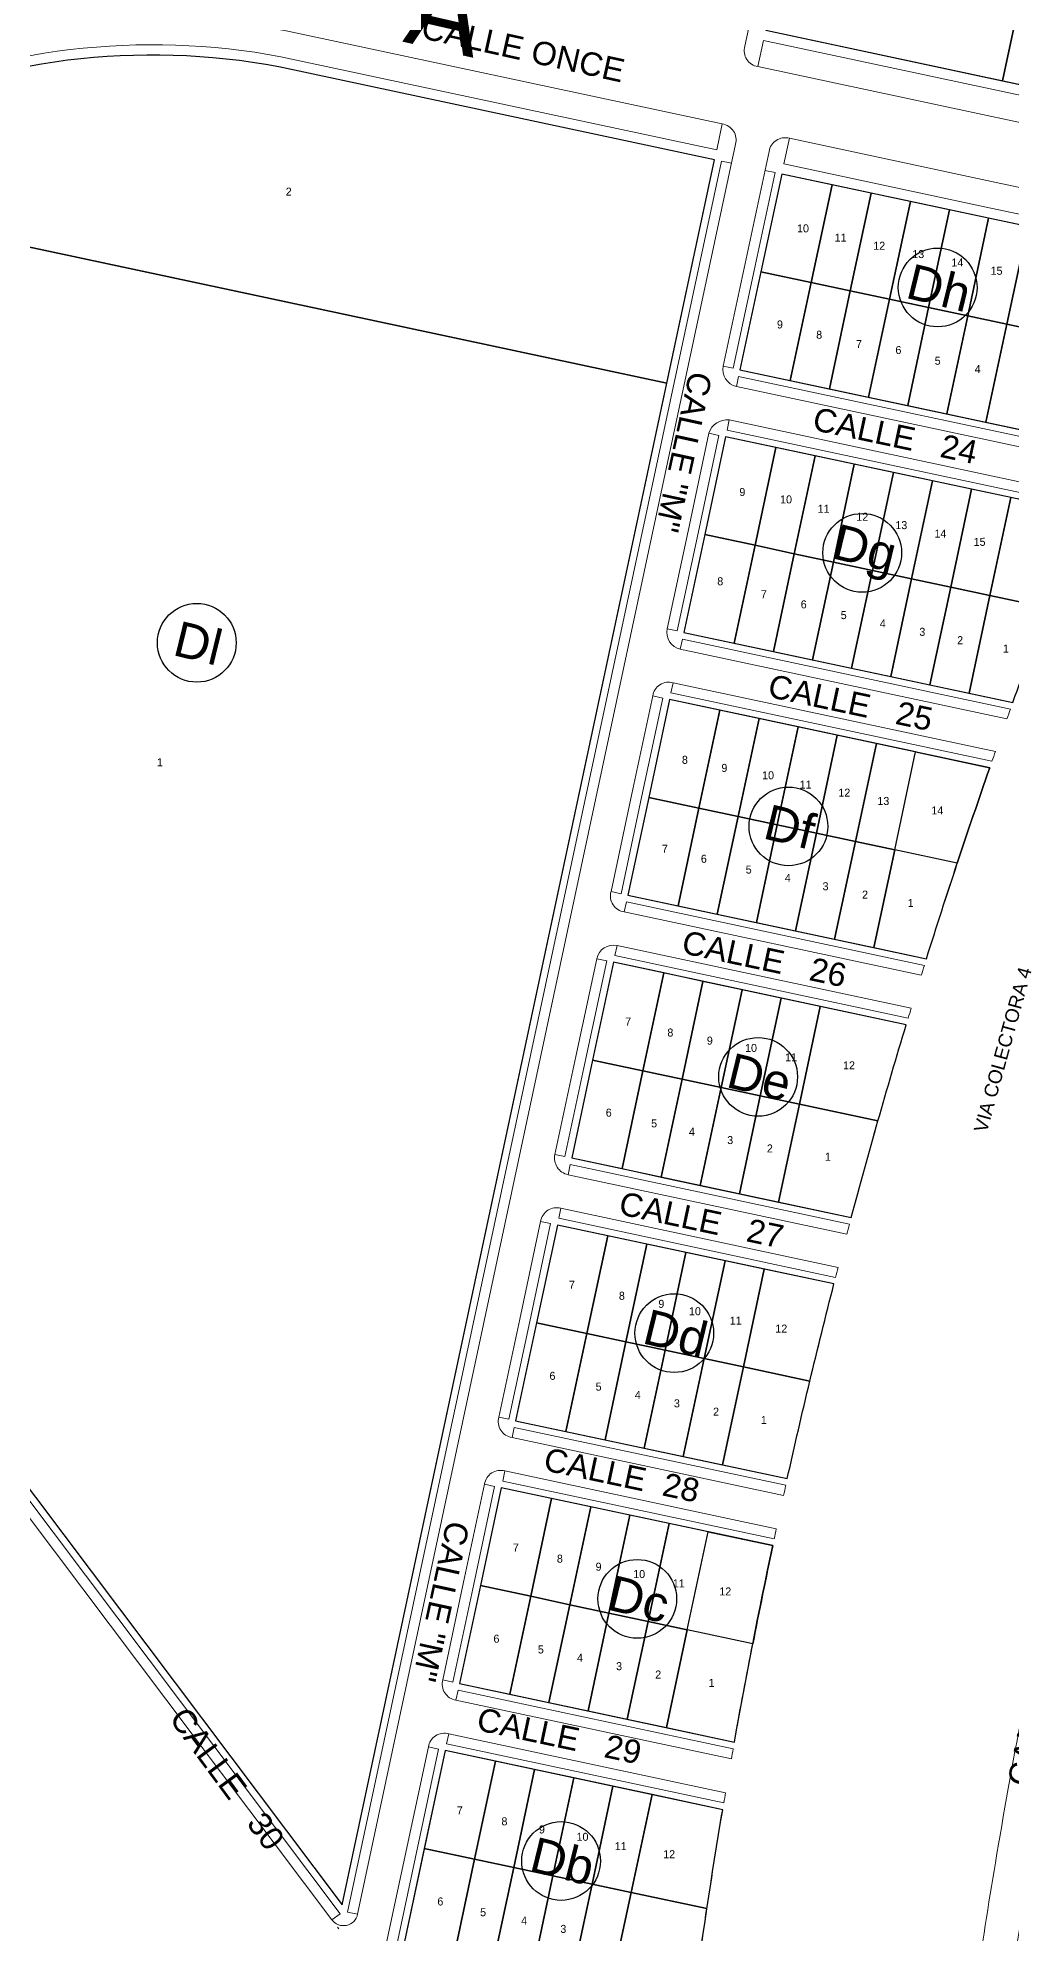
# Model space of a CAD drawing. Header units: millimetres. Extents: x 547073 to 557369, y 9424164 to 9429566.
# Drawn here: x 549427.9 to 549598.2, y 9428152.9 to 9428484.5 of the extents above; entities that cross this region are included whole.
import ezdxf

# ---------------------------------------------------------------- set-up
doc = ezdxf.new("R2010")
doc.units = ezdxf.units.MM
for name, color, linetype, lineweight in [('00 Veredas', 253, 'Continuous', 15), ('MANZANAS', 1, 'Continuous', 30), ('polilinea lote', 201, 'Continuous', 25), ('trazado manzanas', 6, 'Continuous', 25), ('VEREDAS', 140, 'Continuous', 20)]:
    doc.layers.add(name, color=color, linetype=linetype, lineweight=lineweight)
for name, color, linetype in [('lineas limite cuadrantes', 7, 'Continuous'), ('NUMERACION', 1, 'Continuous'), ('TEXTO-CATASTRO', 12, 'Continuous')]:
    doc.layers.add(name, color=color, linetype=linetype)
doc.styles.add('KBYOZ', font='micross.ttf')
doc.styles.add('ROMANS', font='romans.shx', dxfattribs={"width": 1.1})

msp = doc.modelspace()

# ---------------------------------------------------------------- linework, layer by layer
at = {"layer": '00 Veredas'}
for points in [[(549582.445, 9428047.601, -0.0062863), (549584.229, 9428074.289, -0.0099656), (549589.061, 9428121.378, -0.0104152), (549595.426, 9428165.223, -0.0124006), (549605.377, 9428217.023, -0.0105091), (549615.813, 9428260.492, -0.011062), (549628.761, 9428305.731, -0.0108206), (549643.35, 9428349.386, -0.0222251), (549679.157, 9428436.845, 0.2386616), (549665.831, 9428435.115, 0.2386616)], [(549601.563, 9428165.557, 0.0080508), (549596.466, 9428131.879, 0.0080508)]]:
    msp.add_lwpolyline(points, format="xyb", dxfattribs=at)
at = {"layer": 'MANZANAS', "color": 1}
for centre in [(549585.334, 9428440.824), (549572.138, 9428394.398), (549455.736, 9428378.668), (549559.222, 9428346.546), (549553.93, 9428302.719), (549539.26, 9428257.902), (549532.788, 9428211.406), (549519.453, 9428165.556)]:
    msp.add_circle(centre, 6.888, dxfattribs=at)
at = {"layer": 'polilinea lote'}
for points in [[(549605.247, 9428517.077), (549563.808, 9428525.915), (549555.246, 9428485.809), (549596.685, 9428476.971)], [(549566.861, 9428458.792), (549558.059, 9428460.669), (549554.406, 9428443.555), (549563.208, 9428441.678)], [(549573.707, 9428457.332), (549566.861, 9428458.792), (549563.208, 9428441.678), (549570.054, 9428440.217)], [(549580.553, 9428455.872), (549573.707, 9428457.332), (549570.054, 9428440.217), (549576.9, 9428438.757)], [(549587.399, 9428454.411), (549580.553, 9428455.872), (549576.9, 9428438.757), (549583.746, 9428437.297)], [(549537.973, 9428424.054), (549394.212, 9428454.744), (549364.058, 9428313.492), (549481.151, 9428157.882)], [(549594.245, 9428452.951), (549587.399, 9428454.411), (549583.746, 9428437.297), (549590.592, 9428435.837)], [(549601.091, 9428451.491), (549594.245, 9428452.951), (549590.592, 9428435.837), (549597.438, 9428434.377)], [(549607.937, 9428450.031), (549601.091, 9428451.491), (549597.438, 9428434.377), (549604.284, 9428432.917)], [(549563.208, 9428441.678), (549554.406, 9428443.555), (549550.752, 9428426.441), (549559.554, 9428424.563)], [(549570.054, 9428440.217), (549563.208, 9428441.678), (549559.554, 9428424.563), (549566.4, 9428423.103)], [(549576.9, 9428438.757), (549570.054, 9428440.217), (549566.4, 9428423.103), (549573.246, 9428421.643)], [(549583.746, 9428437.297), (549576.9, 9428438.757), (549573.246, 9428421.643), (549580.092, 9428420.183)], [(549590.592, 9428435.837), (549583.746, 9428437.297), (549580.092, 9428420.183), (549586.938, 9428418.723)], [(549597.438, 9428434.377), (549590.592, 9428435.837), (549586.938, 9428418.723), (549593.784, 9428417.262)], [(549604.284, 9428432.917), (549597.438, 9428434.377), (549593.784, 9428417.262), (549600.63, 9428415.802)], [(549557.049, 9428412.828), (549548.247, 9428414.705), (549544.593, 9428397.591), (549553.395, 9428395.713)], [(549563.895, 9428411.368), (549557.049, 9428412.828), (549553.395, 9428395.713), (549560.241, 9428394.253)], [(549570.741, 9428409.907), (549563.895, 9428411.368), (549560.241, 9428394.253), (549567.088, 9428392.793)], [(549577.587, 9428408.447), (549570.741, 9428409.907), (549567.088, 9428392.793), (549573.934, 9428391.333)], [(549584.433, 9428406.987), (549577.587, 9428408.447), (549573.934, 9428391.333), (549580.78, 9428389.873)], [(549591.279, 9428405.527), (549584.433, 9428406.987), (549580.78, 9428389.873), (549587.626, 9428388.412)], [(549598.125, 9428404.067), (549591.279, 9428405.527), (549587.626, 9428388.412), (549594.472, 9428386.952)], [(549553.395, 9428395.713), (549544.593, 9428397.591), (549540.94, 9428380.476), (549549.742, 9428378.599)], [(549560.241, 9428394.253), (549553.395, 9428395.713), (549549.742, 9428378.599), (549556.588, 9428377.139)], [(549567.088, 9428392.793), (549560.241, 9428394.253), (549556.588, 9428377.139), (549563.434, 9428375.679)], [(549573.934, 9428391.333), (549567.088, 9428392.793), (549563.434, 9428375.679), (549570.28, 9428374.218)], [(549580.78, 9428389.873), (549573.934, 9428391.333), (549570.28, 9428374.218), (549577.126, 9428372.758)], [(549587.626, 9428388.412), (549580.78, 9428389.873), (549577.126, 9428372.758), (549583.972, 9428371.298)], [(549594.472, 9428386.952), (549587.626, 9428388.412), (549583.972, 9428371.298), (549590.818, 9428369.838)], [(549547.237, 9428366.863), (549538.435, 9428368.741), (549534.781, 9428351.626), (549543.583, 9428349.749)], [(549554.083, 9428365.403), (549547.237, 9428366.863), (549543.583, 9428349.749), (549550.429, 9428348.289)], [(549560.929, 9428363.943), (549554.083, 9428365.403), (549550.429, 9428348.289), (549557.275, 9428346.829)], [(549567.775, 9428362.483), (549560.929, 9428363.943), (549557.275, 9428346.829), (549564.121, 9428345.368)], [(549574.621, 9428361.023), (549567.775, 9428362.483), (549564.121, 9428345.368), (549570.967, 9428343.908)], [(549581.467, 9428359.562), (549574.621, 9428361.023), (549570.967, 9428343.908), (549577.813, 9428342.448)], [(549543.583, 9428349.749), (549534.781, 9428351.626), (549531.128, 9428334.512), (549539.93, 9428332.635)], [(549550.429, 9428348.289), (549543.583, 9428349.749), (549539.93, 9428332.635), (549546.776, 9428331.174)], [(549557.275, 9428346.829), (549550.429, 9428348.289), (549546.776, 9428331.174), (549553.622, 9428329.714)], [(549564.121, 9428345.368), (549557.275, 9428346.829), (549553.622, 9428329.714), (549560.468, 9428328.254)], [(549570.967, 9428343.908), (549564.121, 9428345.368), (549560.468, 9428328.254), (549567.314, 9428326.794)], [(549577.813, 9428342.448), (549570.967, 9428343.908), (549567.314, 9428326.794), (549574.16, 9428325.334)], [(549537.424, 9428320.899), (549528.622, 9428322.776), (549524.969, 9428305.662), (549533.771, 9428303.785)], [(549544.27, 9428319.439), (549537.424, 9428320.899), (549533.771, 9428303.785), (549540.617, 9428302.324)], [(549551.116, 9428317.979), (549544.27, 9428319.439), (549540.617, 9428302.324), (549547.463, 9428300.864)], [(549557.962, 9428316.519), (549551.116, 9428317.979), (549547.463, 9428300.864), (549554.309, 9428299.404)], [(549564.808, 9428315.058), (549557.962, 9428316.519), (549554.309, 9428299.404), (549561.155, 9428297.944)], [(549533.771, 9428303.785), (549524.969, 9428305.662), (549521.315, 9428288.548), (549530.117, 9428286.67)], [(549540.617, 9428302.324), (549533.771, 9428303.785), (549530.117, 9428286.67), (549536.963, 9428285.21)], [(549547.463, 9428300.864), (549540.617, 9428302.324), (549536.963, 9428285.21), (549543.809, 9428283.75)], [(549554.309, 9428299.404), (549547.463, 9428300.864), (549543.809, 9428283.75), (549550.655, 9428282.29)], [(549561.155, 9428297.944), (549554.309, 9428299.404), (549550.655, 9428282.29), (549557.501, 9428280.83)], [(549527.612, 9428274.935), (549518.81, 9428276.812), (549515.156, 9428259.698), (549523.959, 9428257.82)], [(549534.458, 9428273.475), (549527.612, 9428274.935), (549523.959, 9428257.82), (549530.805, 9428256.36)], [(549541.304, 9428272.014), (549534.458, 9428273.475), (549530.805, 9428256.36), (549537.651, 9428254.9)], [(549548.15, 9428270.554), (549541.304, 9428272.014), (549537.651, 9428254.9), (549544.497, 9428253.44)], [(549554.996, 9428269.094), (549548.15, 9428270.554), (549544.497, 9428253.44), (549551.343, 9428251.98)], [(549523.959, 9428257.82), (549515.156, 9428259.698), (549511.503, 9428242.583), (549520.305, 9428240.706)], [(549523.959, 9428257.82), (549520.305, 9428240.706), (549527.151, 9428239.246), (549530.805, 9428256.36)], [(549537.651, 9428254.9), (549530.805, 9428256.36), (549527.151, 9428239.246), (549533.997, 9428237.786)], [(549537.651, 9428254.9), (549533.997, 9428237.786), (549540.843, 9428236.325), (549544.497, 9428253.44)], [(549551.343, 9428251.98), (549544.497, 9428253.44), (549540.843, 9428236.325), (549547.689, 9428234.865)], [(549517.8, 9428228.97), (549508.998, 9428230.848), (549505.344, 9428213.733), (549514.146, 9428211.856)], [(549524.646, 9428227.51), (549517.8, 9428228.97), (549514.146, 9428211.856), (549520.992, 9428210.396)], [(549531.492, 9428226.05), (549524.646, 9428227.51), (549520.992, 9428210.396), (549527.838, 9428208.936)], [(549538.338, 9428224.59), (549531.492, 9428226.05), (549527.838, 9428208.936), (549534.684, 9428207.476)], [(549545.181, 9428223.13), (549538.338, 9428224.59), (549534.684, 9428207.476), (549541.53, 9428206.015)], [(549514.146, 9428211.856), (549505.344, 9428213.733), (549501.691, 9428196.619), (549510.493, 9428194.742)], [(549520.992, 9428210.396), (549514.146, 9428211.856), (549510.493, 9428194.742), (549517.339, 9428193.281)], [(549527.838, 9428208.936), (549520.992, 9428210.396), (549517.339, 9428193.281), (549524.185, 9428191.821)], [(549534.684, 9428207.476), (549527.838, 9428208.936), (549524.185, 9428191.821), (549531.031, 9428190.361)], [(549541.53, 9428206.015), (549534.684, 9428207.476), (549531.031, 9428190.361), (549537.877, 9428188.901)], [(549507.987, 9428183.006), (549499.185, 9428184.883), (549495.532, 9428167.769), (549504.334, 9428165.892)], [(549514.833, 9428181.546), (549507.987, 9428183.006), (549504.334, 9428165.892), (549511.18, 9428164.432)], [(549521.679, 9428180.086), (549514.833, 9428181.546), (549511.18, 9428164.432), (549518.026, 9428162.971)], [(549528.525, 9428178.626), (549521.679, 9428180.086), (549518.026, 9428162.971), (549524.872, 9428161.511)], [(549535.371, 9428177.165), (549528.525, 9428178.626), (549524.872, 9428161.511), (549531.718, 9428160.051)], [(549504.334, 9428165.892), (549495.532, 9428167.769), (549491.878, 9428150.655), (549500.68, 9428148.777)], [(549511.18, 9428164.432), (549504.334, 9428165.892), (549500.68, 9428148.777), (549507.526, 9428147.317)], [(549518.026, 9428162.971), (549511.18, 9428164.432), (549507.526, 9428147.317), (549514.372, 9428145.857)], [(549524.872, 9428161.511), (549518.026, 9428162.971), (549514.372, 9428145.857), (549521.218, 9428144.397)], [(549531.718, 9428160.051), (549524.872, 9428161.511), (549521.218, 9428144.397), (549528.064, 9428142.937)]]:
    msp.add_lwpolyline(points, close=True, dxfattribs=at)
for points in [[(549646.686, 9428508.238), (549605.247, 9428517.077), (549596.685, 9428476.971), (549627.91, 9428470.31, -0.0094107)], [(549546.323, 9428463.166), (549470.108, 9428479.429, 0.1552539), (549397.558, 9428470.421), (549394.212, 9428454.744), (549537.973, 9428424.054)], [(549611.034, 9428401.313), (549598.125, 9428404.067), (549594.472, 9428386.952), (549604.619, 9428384.788, -0.0039841)], [(549604.619, 9428384.788), (549594.472, 9428386.952), (549590.818, 9428369.838), (549598.483, 9428368.203, -0.0039744)], [(549588.765, 9428340.112), (549577.813, 9428342.448), (549574.16, 9428325.334), (549583.369, 9428323.369, -0.0039535)], [(549579.827, 9428311.855), (549564.808, 9428315.058), (549561.155, 9428297.944), (549574.89, 9428295.014, -0.0039442)], [(549574.89, 9428295.014), (549561.155, 9428297.944), (549557.501, 9428280.83), (549570.224, 9428278.116, -0.00394)], [(549567.181, 9428266.495), (549554.996, 9428269.094), (549551.343, 9428251.98), (549562.971, 9428249.499, -0.0039352)], [(549562.971, 9428249.499), (549551.343, 9428251.98), (549547.689, 9428234.865), (549559.03, 9428232.446, -0.0039337)], [(549556.484, 9428220.72, 0.0039338), (549552.996, 9428203.567), (549541.53, 9428206.015), (549545.181, 9428223.13)], [(549552.996, 9428203.567), (549541.53, 9428206.015), (549537.877, 9428188.901), (549549.779, 9428186.362, -0.0039338)], [(549547.729, 9428174.53), (549535.371, 9428177.165), (549531.718, 9428160.051), (549544.967, 9428157.225, -0.0039384)], [(549544.967, 9428157.225), (549531.718, 9428160.051), (549528.064, 9428142.937), (549542.475, 9428139.863, -0.0039421)]]:
    msp.add_lwpolyline(points, format="xyb", close=True, dxfattribs=at)
msp.add_lwpolyline([(549588.765, 9428340.112), (549577.813, 9428342.448), (549581.467, 9428359.562), (549594.436, 9428356.796, 0.003957), (549588.77, 9428340.127, -0.8888282)], format="xyb", dxfattribs=at)
at = {"layer": 'trazado manzanas'}
for points in [[(549547.921, 9428571.242), (549478.877, 9428585.984, 0.2387063), (549370.92, 9428555.951, -0.0640897), (549322.603, 9428521.656), (549300.425, 9428417.763, 0.035334), (549339.315, 9428456.243, -0.2653453), (549474.828, 9428502.962), (549530.796, 9428491.024)], [(549667.084, 9428545.799), (549572.37, 9428566.022), (549555.246, 9428485.809), (549627.91, 9428470.31, -0.018917)], [(549546.323, 9428463.166), (549470.108, 9428479.429, 0.1552539), (549397.558, 9428470.421), (549364.058, 9428313.492), (549481.151, 9428157.882)], [(549629.66, 9428445.397), (549614.783, 9428448.571), (549594.245, 9428452.951), (549558.059, 9428460.669), (549554.406, 9428443.555), (549550.752, 9428426.441), (549615.595, 9428412.61, -0.0080186)], [(549548.247, 9428414.705), (549544.593, 9428397.591), (549540.94, 9428380.476), (549598.483, 9428368.203, -0.0079586), (549611.034, 9428401.313)], [(549594.436, 9428356.796), (549538.435, 9428368.741), (549534.781, 9428351.626), (549531.128, 9428334.512), (549583.369, 9428323.369, -0.007914)], [(549579.827, 9428311.855), (549528.622, 9428322.776), (549524.969, 9428305.662), (549521.316, 9428288.548), (549570.224, 9428278.116, -0.0078843)], [(549567.181, 9428266.495), (549518.81, 9428276.812), (549515.156, 9428259.698), (549511.503, 9428242.583), (549559.03, 9428232.446, -0.007869)], [(549556.484, 9428220.72), (549508.998, 9428230.848), (549505.344, 9428213.733), (549501.691, 9428196.619), (549549.779, 9428186.362, -0.0078678)], [(549547.729, 9428174.53), (549499.186, 9428184.883), (549491.878, 9428150.655), (549542.475, 9428139.863, -0.0078806)]]:
    msp.add_lwpolyline(points, format="xyb", close=True, dxfattribs=at)
at = {"layer": 'VEREDAS'}
for p, q in [((549569.436, 9428566.649), (549551.581, 9428483.012)), ((549547.659, 9428469.425), (549471.364, 9428485.705)), ((549554.87, 9428484.049), (549553.889, 9428479.453)), ((549554.87, 9428484.049), (549627.123, 9428468.638)), ((549553.889, 9428479.453), (549625.081, 9428464.268)), ((549546.699, 9428464.926), (549547.659, 9428469.425)), ((549483.867, 9428156.235), (549549.967, 9428465.865)), ((549559.395, 9428466.928), (549558.435, 9428462.43)), ((549595.58, 9428459.21), (549559.395, 9428466.928)), ((549482.107, 9428156.612), (549547.496, 9428462.915)), ((549549.257, 9428462.54), (549547.496, 9428462.915)), ((549555.835, 9428464.62), (549551.472, 9428444.181)), ((549594.621, 9428454.712), (549558.435, 9428462.43)), ((549556.886, 9428460.92), (549553.232, 9428443.806)), ((549556.886, 9428460.92), (549555.125, 9428461.295)), ((549616.118, 9428454.83), (549595.58, 9428459.21)), ((549615.159, 9428450.331), (549594.621, 9428454.712)), ((549551.472, 9428444.181), (549547.818, 9428427.066)), ((549553.232, 9428443.806), (549549.579, 9428426.691)), ((549547.818, 9428427.066), (549549.579, 9428426.691)), ((549550.502, 9428425.267), (549550.126, 9428423.507)), ((549547.073, 9428414.955), (549545.313, 9428415.331)), ((549548.873, 9428417.639), (549548.498, 9428415.879)), ((549538.006, 9428381.102), (549539.766, 9428380.727)), ((549540.689, 9428379.303), (549540.314, 9428377.542)), ((549537.261, 9428368.991), (549535.501, 9428369.367)), ((549539.061, 9428371.675), (549538.685, 9428369.914)), ((549528.194, 9428335.138), (549529.955, 9428334.762)), ((549530.878, 9428333.338), (549530.502, 9428331.578)), ((549529.249, 9428325.71), (549528.873, 9428323.95)), ((549527.449, 9428323.027), (549525.688, 9428323.402)), ((549518.382, 9428289.173), (549520.142, 9428288.798)), ((549521.065, 9428287.374), (549520.69, 9428285.614)), ((549519.436, 9428279.746), (549519.061, 9428277.986)), ((549517.636, 9428277.062), (549515.876, 9428277.438)), ((549508.569, 9428243.209), (549510.33, 9428242.834)), ((549511.253, 9428241.41), (549510.877, 9428239.649)), ((549509.624, 9428233.782), (549509.249, 9428232.021)), ((549507.824, 9428231.098), (549506.064, 9428231.474)), ((549498.757, 9428197.245), (549500.517, 9428196.869)), ((549501.44, 9428195.445), (549501.065, 9428193.685)), ((549499.812, 9428187.817), (549499.436, 9428186.057)), ((549498.012, 9428185.134), (549496.252, 9428185.509)), ((549480.819, 9428156.327), (549479.381, 9428155.245)), ((549482.107, 9428156.612), (549483.867, 9428156.236))]:
    msp.add_line(p, q, dxfattribs=at)
msp.add_lwpolyline([(549546.699, 9428464.926), (549470.461, 9428481.194, 0.1524998), (549398.026, 9428472.61)], format="xyb", dxfattribs=at)
for points in [[(549550.502, 9428425.267), (549615.133, 9428411.482)], [(549550.126, 9428423.507), (549614.441, 9428409.789)], [(549545.313, 9428415.331), (549541.66, 9428398.217), (549538.006, 9428381.102)], [(549611.484, 9428402.444), (549548.498, 9428415.879)], [(549612.162, 9428404.14), (549548.873, 9428417.639)], [(549547.073, 9428414.955), (549543.42, 9428397.841), (549539.766, 9428380.727)], [(549540.689, 9428379.303), (549598.072, 9428367.064)], [(549540.314, 9428377.542), (549597.458, 9428365.354)], [(549535.501, 9428369.367), (549531.847, 9428352.253), (549528.194, 9428335.138)], [(549537.261, 9428368.991), (549533.608, 9428351.877), (549529.955, 9428334.762)], [(549594.835, 9428357.938), (549538.685, 9428369.914)], [(549595.436, 9428359.651), (549539.061, 9428371.675)], [(549530.878, 9428333.338), (549583.009, 9428322.219)], [(549530.502, 9428331.578), (549582.471, 9428320.493)], [(549580.7, 9428314.736), (549529.249, 9428325.71)], [(549525.688, 9428323.402), (549522.035, 9428306.288), (549518.382, 9428289.173)], [(549527.449, 9428323.027), (549523.795, 9428305.913), (549520.142, 9428288.798)], [(549580.175, 9428313.008), (549528.873, 9428323.95)], [(549362.994, 9428309.916), (549479.382, 9428155.244)], [(549363.726, 9428311.937), (549480.819, 9428156.327)], [(549521.065, 9428287.374), (549569.914, 9428276.955)], [(549520.69, 9428285.614), (549569.452, 9428275.213)], [(549567.93, 9428269.403), (549519.436, 9428279.746)], [(549515.876, 9428277.438), (549512.223, 9428260.324), (549508.569, 9428243.209)], [(549517.636, 9428277.062), (549513.983, 9428259.948), (549510.33, 9428242.834)], [(549567.48, 9428267.658), (549519.061, 9428277.986)], [(549510.877, 9428239.649), (549558.382, 9428229.517)], [(549511.253, 9428241.41), (549558.77, 9428231.275)], [(549557.108, 9428223.654), (549509.624, 9428233.782)], [(549506.064, 9428231.474), (549502.41, 9428214.36), (549498.757, 9428197.245)], [(549507.824, 9428231.098), (549504.171, 9428213.984), (549500.517, 9428196.869)], [(549556.733, 9428221.893), (549509.249, 9428232.021)], [(549501.065, 9428193.685), (549549.255, 9428183.407)], [(549501.44, 9428195.445), (549549.569, 9428185.18)], [(549548.23, 9428177.49), (549499.812, 9428187.817)], [(549496.252, 9428185.509), (549488.944, 9428151.281)], [(549498.012, 9428185.134), (549490.705, 9428150.905)], [(549547.928, 9428175.714), (549499.436, 9428186.057)], [(549480.321, 9428153.995), (549480.557, 9428153.682)]]:
    msp.add_lwpolyline(points, dxfattribs=at)
for centre, radius, start, end in [((549447.989, 9428360.916), 142.759, 79.30053, 138.74337), ((549447.989, 9428360.916), 138.059, 79.30053, 138.74337), ((549447.989, 9428360.916), 126.959, 79.39048, 112.59796), ((549554.329, 9428482.266), 2.847, 164.79621, 261.11276), ((549547.251, 9428466.632), 2.822, 344.22504, 81.67869), ((549558.676, 9428464.138), 2.882, 75.54278, 170.36664), ((549550.793, 9428426.467), 3.035, 168.61188, 257.29754), ((549548.48, 9428414.346), 3.317, 83.18925, 162.72016), ((549541.013, 9428380.524), 3.062, 169.11046, 256.79896), ((549538.289, 9428368.966), 2.817, 74.08497, 171.82444), ((550644.775, 9427990.525), 1112.37, 160.214419, 160.307976), ((550644.775, 9427990.525), 1112.37, 160.619688, 160.713158), ((549530.934, 9428334.386), 2.841, 164.65247, 261.25907), ((549528.63, 9428322.764), 3.01, 78.14468, 167.76474), ((550644.775, 9427990.525), 1112.37, 162.651265, 162.744372), ((550644.775, 9427990.525), 1112.37, 163.054629, 163.147677), ((549521.265, 9428288.514), 2.957, 167.1248, 258.78624), ((549518.686, 9428277.003), 2.843, 74.70059, 171.20883), ((550644.775, 9427990.525), 1112.37, 165.078512, 165.17134), ((550644.775, 9427990.525), 1112.37, 165.480714, 165.573512), ((549511.285, 9428242.442), 2.822, 164.22229, 261.68825), ((549508.849, 9428231.078), 2.813, 73.99974, 171.90869), ((550644.775, 9427990.525), 1112.37, 167.500591, 167.593307), ((550644.775, 9427990.525), 1112.37, 167.902357, 167.995071), ((549501.54, 9428196.522), 2.876, 165.4355, 260.47454), ((549499.064, 9428185.071), 2.846, 74.76757, 171.14166), ((550644.775, 9427990.525), 1112.37, 169.921848, 170.014619), ((550644.775, 9427990.525), 1112.37, 170.323897, 170.416693), ((549481.398, 9428156.762), 2.524, 216.9427, 347.96749)]:
    msp.add_arc(centre, radius, start, end, dxfattribs=at)

# ---------------------------------------------------------------- texts
at = {"layer": 'lineas limite cuadrantes', "insert": (549437.278, 9428533.931), "char_height": 13.7592, "attachment_point": 1, "rotation": 347.11008, "style": 'ROMANS'}
msp.add_mtext_dynamic_manual_height_columns('\\pxqc;{\\fArial|b0|i0|c0|p34;3RA\\PETAPA}', width=90.94521, gutter_width=6, heights=[0], dxfattribs=at)
at = {"layer": 'MANZANAS', "color": 1, "char_height": 6.1586, "width": 0.000285, "attachment_point": 5, "rotation": 346.27061, "style": 'KBYOZ'}
for s, insert in [('Dh', (549585.572, 9428440.755)), ('Dg', (549572.377, 9428394.329)), ('Dl', (549455.975, 9428378.599)), ('Df', (549559.461, 9428346.476)), ('De', (549554.168, 9428302.649)), ('Dd', (549539.499, 9428257.832)), ('Dc', (549533.027, 9428211.336)), ('Db', (549519.691, 9428165.487))]:
    msp.add_mtext(s, dxfattribs=dict(at, insert=insert))
at = {"layer": 'NUMERACION', "color": 1, "char_height": 1.4, "width": 1.94611, "attachment_point": 1, "rotation": 0.01637}
for s, insert in [('2', (549471.288, 9428458.286)), ('10', (549560.737, 9428451.864)), ('11', (549567.304, 9428450.229)), ('12', (549574.072, 9428448.821)), ('13', (549580.898, 9428447.364)), ('14', (549587.741, 9428445.89)), ('15', (549594.589, 9428444.441)), ('9', (549557.218, 9428435.056)), ('8', (549564.084, 9428433.251)), ('7', (549571.046, 9428431.634)), ('6', (549577.948, 9428430.581)), ('5', (549584.815, 9428428.702)), ('4', (549591.796, 9428427.24)), ('9', (549550.648, 9428405.735)), ('10', (549557.772, 9428404.447)), ('11', (549564.339, 9428402.812)), ('12', (549571.108, 9428401.404)), ('13', (549577.933, 9428399.947)), ('14', (549584.776, 9428398.473)), ('15', (549591.624, 9428397.024)), ('8', (549546.782, 9428390.126)), ('7', (549554.403, 9428387.857)), ('6', (549561.376, 9428386.085)), ('5', (549568.375, 9428384.205)), ('4', (549575.217, 9428382.744)), ('3', (549582.127, 9428381.283)), ('2', (549588.747, 9428379.821)), ('1', (549596.756, 9428378.36)), ('8', (549540.596, 9428358.89)), ('1', (549448.758, 9428358.464)), ('9', (549547.503, 9428357.476)), ('10', (549554.628, 9428356.188)), ('11', (549561.195, 9428354.553)), ('12', (549567.963, 9428353.144)), ('13', (549574.788, 9428351.687)), ('14', (549584.229, 9428350.026)), ('7', (549537.1, 9428343.347)), ('6', (549543.912, 9428341.575)), ('5', (549551.757, 9428339.696)), ('4', (549558.603, 9428338.235)), ('3', (549565.202, 9428336.773)), ('2', (549572.11, 9428335.312)), ('1', (549580.096, 9428333.851)), ('7', (549530.675, 9428313.113)), ('8', (549538.051, 9428311.186)), ('9', (549544.958, 9428309.773)), ('10', (549551.644, 9428308.484)), ('11', (549558.65, 9428306.85)), ('12', (549568.781, 9428305.442)), ('6', (549527.272, 9428297.173)), ('5', (549535.211, 9428295.293)), ('4', (549541.817, 9428293.832)), ('3', (549548.519, 9428292.37)), ('2', (549555.456, 9428290.909)), ('1', (549565.624, 9428289.449)), ('7', (549520.831, 9428267.062)), ('8', (549529.571, 9428265.136)), ('9', (549536.478, 9428263.722)), ('10', (549541.831, 9428262.433)), ('11', (549548.969, 9428260.799)), ('12', (549556.938, 9428259.391)), ('6', (549517.428, 9428251.122)), ('5', (549525.506, 9428249.242)), ('4', (549532.352, 9428247.781)), ('3', (549539.198, 9428246.32)), ('2', (549546.044, 9428244.858)), ('1', (549554.402, 9428243.397)), ('7', (549511.031, 9428221.082)), ('8', (549518.725, 9428219.155)), ('9', (549525.495, 9428217.741)), ('10', (549532.073, 9428216.453)), ('11', (549539.004, 9428214.818)), ('12', (549547.139, 9428213.41)), ('6', (549507.628, 9428205.141)), ('5', (549515.391, 9428203.262)), ('4', (549522.237, 9428201.8)), ('3', (549529.083, 9428200.339)), ('2', (549535.929, 9428198.877)), ('1', (549545.258, 9428197.417)), ('7', (549501.219, 9428175.117)), ('8', (549509.029, 9428173.191)), ('9', (549515.581, 9428171.777)), ('10', (549522.16, 9428170.488)), ('11', (549528.848, 9428168.854)), ('12', (549537.327, 9428167.446)), ('6', (549497.816, 9428159.177)), ('5', (549505.296, 9428157.297)), ('4', (549512.479, 9428155.836)), ('3', (549519.33, 9428154.375))]:
    msp.add_mtext(s, dxfattribs=dict(at, insert=insert))
at = {"layer": 'TEXTO-CATASTRO', "color": 7, "char_height": 4.08, "width": 0.00000000024, "attachment_point": 5, "style": 'KBYOZ'}
for s, insert, rotation in [('CALLE ONCE', (549512.823, 9428482.533), 347.50086), ('CALLE "M"', (549540.903, 9428412.033), 257.74028), ('CALLE   24', (549577.912, 9428414.888), 348.04248), ('CALLE   25', (549570.091, 9428368.188), 348.04248), ('CALLE   26', (549555.015, 9428323.36), 348.04248), ('CALLE   27', (549544.013, 9428277.68), 348.04248), ('CALLE  28', (549530.079, 9428233.056), 348.04248), ('CALLE "M"', (549498.447, 9428210.958), 257.74028), ('CALLE   30', (549461.038, 9428179.939), 306.42112), ('CALLE   29', (549519.143, 9428187.429), 348.04248)]:
    msp.add_mtext(s, dxfattribs=dict(at, insert=insert, rotation=rotation))
at = {"layer": 'TEXTO-CATASTRO', "attachment_point": 5, "style": 'KBYOZ'}
for s, insert, char_height, width, rotation in [('VIA COLECTORA 4', (549596.732, 9428307.481), 2.382, 0.00000000014, 74.55495), ('CALLE "M"', (549602.335, 9428192.69), 4.08, 0.00000000024, 78.62297)]:
    msp.add_mtext(s, dxfattribs=dict(at, insert=insert, char_height=char_height, width=width, rotation=rotation))

doc.saveas('drawing.dxf')
